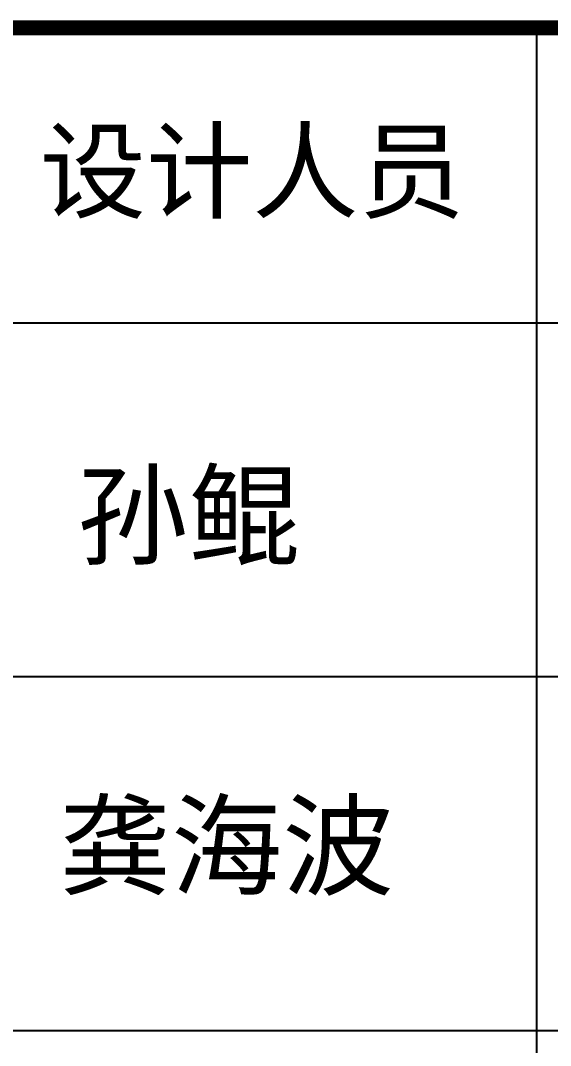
# Model space of a CAD drawing. Extents: x 69728788 to 149766163, y 20718153 to 43663798.
# Drawn here: x 74927227 to 74929018, y 21016828 to 21020290 of the extents above; entities that cross this region are included whole.
import ezdxf

# ---------------------------------------------------------------- set-up
doc = ezdxf.new("R2010")
doc.units = 0
doc.header["$LTSCALE"] = 1000
doc.header["$MEASUREMENT"] = 0
doc.layers.add('图框', color=253, linetype='CONTINUOUS')
doc.styles.add('STYLE-黑体', font='simhei.ttf')

msp = doc.modelspace()

# ---------------------------------------------------------------- linework, layer by layer
at = {"layer": '图框', "color": 0}
for p, q in [((74924987.1, 21019268.8), (74930996.3, 21019268.8)), ((74924987.1, 21019268.8), (74930996.3, 21019268.8)), ((74924987.1, 21018073.6), (74930996.3, 21018073.6)), ((74924987.1, 21016878.4), (74930996.3, 21016878.4))]:
    msp.add_line(p, q, dxfattribs=at)
at = {"layer": '图框', "color": 0, "const_width": 50}
msp.add_lwpolyline([(74924987.1, 21020264.8), (74930996.3, 21020264.8), (74930996.3, 21010105.6), (74924987.1, 21010105.6)], close=True, dxfattribs=at)
at = {"layer": '图框', "color": 0}
for points in [[(74928971.1, 21019268.8), (74928971.1, 21020264.8)], [(74928971.1, 21013492), (74928971.1, 21019268.8)]]:
    msp.add_lwpolyline(points, dxfattribs=at)

# ---------------------------------------------------------------- texts
at = {"layer": '图框', "color": 0, "style": 'STYLE-黑体'}
msp.add_text('设计人员', height=262.94, dxfattribs=at).set_placement((74927292.9, 21019649.6))
at = {"layer": '图框', "color": 4, "style": 'STYLE-黑体'}
for s, p in [('孙鲲', (74927417.9, 21018480.1)), ('龚海波', (74927358.8, 21017364.2))]:
    msp.add_text(s, height=276.09, dxfattribs=at).set_placement(p)

doc.saveas('drawing.dxf')
